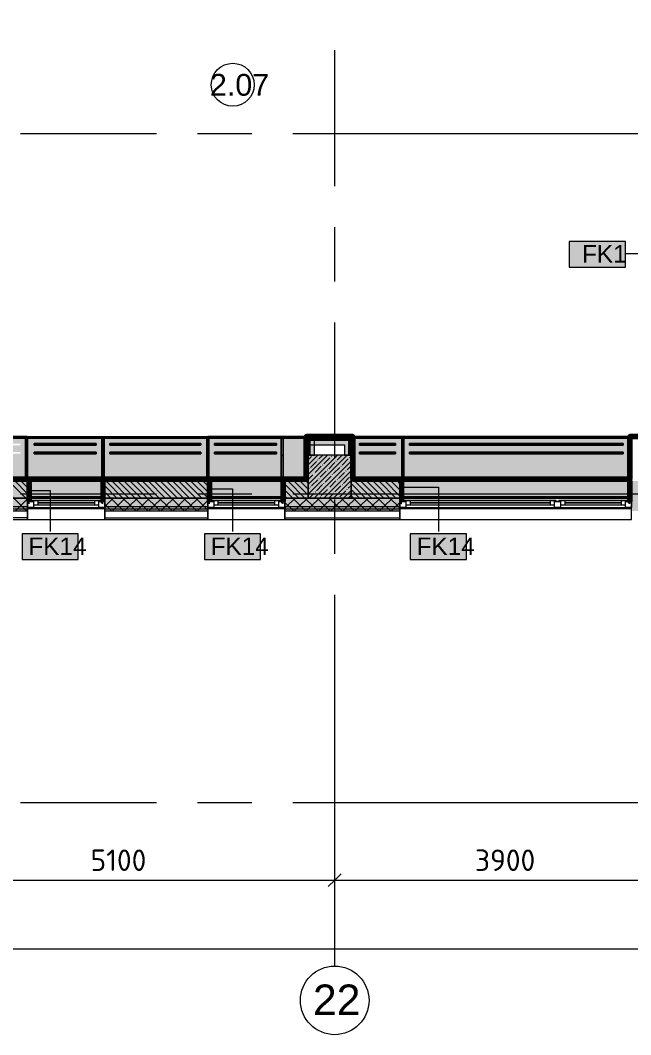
# Model space of a CAD drawing. Header units: millimetres. Extents: x -3817 to 677485, y -22715 to 103890.
# Drawn here: x 404279 to 411392, y -787 to 11039 of the extents above; entities that cross this region are included whole.
import ezdxf

# ---------------------------------------------------------------- set-up
doc = ezdxf.new("R2010")
doc.units = ezdxf.units.MM
doc.layers.add('PDF _Геометрия', color=7, linetype='Continuous', true_color=0x1d1d1d)
doc.layers.add('PDF _Сплошная заливка', color=7, linetype='Continuous', true_color=0xffffff)
doc.layers.add('PDF _Текст', color=7, linetype='Continuous')
doc.styles.add('PDF ArialMT', font='arial.ttf')
doc.styles.add('PDF GOST-Common', font='arial.ttf')
doc.styles.add('PDF ISOCPEUR', font='isocpeur.ttf')

msp = doc.modelspace()

# ---------------------------------------------------------------- hatches: boundary and pattern name
at = {"layer": 'PDF _Сплошная заливка', "true_color": 0xeae6de, "transparency": 33554559}
h = msp.add_hatch(color=254, dxfattribs=at)
h.paths.add_polyline_path([(403558, 5690), (404358, 5690), (404358, 6185), (403558, 6184), (403558, 5690)], flags=0)
h.paths.add_polyline_path([(403769, 5985), (403638, 5985), (403638, 6005), (404278, 6005), (404278, 5985)], flags=0)
h.paths.add_polyline_path([(403769, 6085), (403638, 6085), (403638, 6105), (404278, 6105), (404278, 6085)], flags=0)
h = msp.add_hatch(color=254, dxfattribs=at)
h.paths.add_polyline_path([(405241, 5690), (405243, 5690), (405243, 6184), (404362, 6184), (404364, 5690), (405227, 5690)], flags=0)
h.paths.add_polyline_path([(404442, 5984), (404442, 6004), (405163, 6004), (405163, 5984), (404520, 5984)], flags=0)
h.paths.add_polyline_path([(404442, 6084), (404442, 6104), (405163, 6104), (405163, 6084), (404520, 6084)], flags=0)
h = msp.add_hatch(color=254, dxfattribs=at)
h.paths.add_polyline_path([(406461, 5690), (406463, 5690), (406463, 6184), (405243, 6184), (405244, 5690), (406440, 5690)], flags=0)
h.paths.add_polyline_path([(405323, 5984), (405323, 6004), (406383, 6004), (406383, 5984), (406020, 5984)], flags=0)
h.paths.add_polyline_path([(405323, 6084), (405323, 6104), (406383, 6104), (406383, 6084), (406020, 6084)], flags=0)
h = msp.add_hatch(color=254, dxfattribs=at)
h.paths.add_polyline_path([(406464, 5690), (407343, 5690), (407343, 6185), (406463, 6185), (406463, 5690)], flags=0)
h.paths.add_polyline_path([(406543, 5985), (406543, 6005), (407263, 6005), (407263, 5985)], flags=0)
h.paths.add_polyline_path([(406543, 6085), (406543, 6105), (407263, 6105), (407263, 6085)], flags=0)
for points in [[(407612, 5690), (407612, 6185), (407343, 6185), (407343, 5690), (407612, 5690)], [(404520, 5484), (405242, 5484), (405242, 5669), (404384, 5669), (404384, 5484)], [(409021, 5485), (411382, 5485), (411382, 5669), (408733, 5669), (408733, 5485)]]:
    msp.add_hatch(color=254, dxfattribs=at).paths.add_polyline_path(points)
at = {"layer": 'PDF _Сплошная заливка', "transparency": 33554559}
for points in [[(408153, 6164), (408153, 6184), (407633, 6184), (407633, 6164), (408133, 6164)], [(407633, 5969), (407645, 5969), (407645, 6164), (407633, 6164), (407633, 5977)], [(408058, 6139), (408108, 6139), (408108, 6152), (407633, 6152), (407633, 6139), (407895, 6139)], [(407645, 5969), (407658, 5969), (407658, 6164), (407645, 6164), (407645, 5977)], [(408120, 5969), (408133, 5969), (408133, 6164), (408120, 6164), (408120, 5977)], [(408133, 5689), (408153, 5689), (408153, 6164), (408133, 6164), (408133, 5977)], [(411383, 5669), (411403, 5669), (411403, 6184), (411383, 6184), (411383, 5689)], [(411383, 5669), (411383, 5689), (408133, 5689), (408133, 5669), (411271, 5669)], [(411383, 5429), (411403, 5429), (411403, 5669), (411383, 5669), (411383, 5510)]]:
    msp.add_hatch(color=256, dxfattribs=at).paths.add_polyline_path(points)
at = {"layer": 'PDF _Сплошная заливка', "true_color": 0xe7e7e7, "transparency": 33554559}
for points in [[(407658, 5969), (407708, 5969), (407708, 6164), (407658, 6164), (407658, 5977)], [(407895, 6089), (408058, 6089), (408058, 6139), (407633, 6139), (407633, 6089)], [(408058, 5969), (408108, 5969), (408108, 6139), (408058, 6139), (408058, 5977)]]:
    msp.add_hatch(color=254, dxfattribs=at).paths.add_polyline_path(points)
at = {"layer": 'PDF _Сплошная заливка', "true_color": 0xeae6de, "transparency": 33554559}
h = msp.add_hatch(color=254, dxfattribs=at)
h.paths.add_polyline_path([(408154, 5690), (408733, 5690), (408733, 6185), (408154, 6183), (408154, 5691)], flags=0)
h.paths.add_polyline_path([(408270, 5985), (408232, 5985), (408232, 6005), (408653, 6005), (408653, 5985)], flags=0)
h.paths.add_polyline_path([(408653, 6085), (408232, 6085), (408232, 6105), (408653, 6105)], flags=0)
h = msp.add_hatch(color=254, dxfattribs=at)
h.paths.add_polyline_path([(411382, 5690), (411382, 6185), (408733, 6185), (408734, 5690), (411382, 5690)], flags=0)
h.paths.add_polyline_path([(408813, 5985), (408813, 6005), (411303, 6005), (411303, 5985), (409021, 5985)], flags=0)
h.paths.add_polyline_path([(409021, 6085), (408813, 6085), (408813, 6105), (411303, 6105), (411303, 6085), (410521, 6085)], flags=0)
at = {"layer": 'PDF _Сплошная заливка', "transparency": 33554559}
h = msp.add_hatch(color=256, dxfattribs=at)
h.paths.add_polyline_path([(406463, 5469), (406463, 5669), (405263, 5669), (405263, 5469), (406020, 5469)], flags=0)
h.paths.add_polyline_path([(407633, 5469), (407633, 5669), (407363, 5669), (407363, 5469), (407520, 5469)], flags=0)
h.paths.add_polyline_path([(403769, 5469), (404363, 5469), (404363, 5669), (403263, 5669), (403263, 5469)], flags=0)
h = msp.add_hatch(color=256, dxfattribs=at)
h.paths.add_polyline_path([(408133, 5469), (408703, 5469), (408703, 5669), (408133, 5669)], flags=0)
h.paths.add_polyline_path([(411403, 5469), (411483, 5469), (411483, 5669), (411403, 5669), (411403, 5510)], flags=0)
h = msp.add_hatch(color=256, dxfattribs=at)
h.paths.add_polyline_path([(411983, 5369), (411983, 5469), (411403, 5469), (411403, 5369), (411483, 5369)], flags=0)
h.paths.add_polyline_path([(403263, 5369), (404363, 5369), (404363, 5469), (402983, 5469), (402983, 5369), (403019, 5369)], flags=0)
h.paths.add_polyline_path([(408133, 5369), (408703, 5369), (408703, 5469), (407363, 5469), (407363, 5369), (407633, 5369)], flags=0)
h.paths.add_polyline_path([(405263, 5369), (406463, 5369), (406463, 5469), (405263, 5469)], flags=0)
h = msp.add_hatch(color=256, dxfattribs=at)
h.paths.add_polyline_path([(412083, 5319), (412083, 5369), (411403, 5369), (411403, 5319), (412021, 5319)], flags=0)
h.paths.add_polyline_path([(403019, 5319), (404363, 5319), (404363, 5369), (402983, 5369), (402983, 5319)], flags=0)
h.paths.add_polyline_path([(405263, 5319), (406463, 5319), (406463, 5369), (405263, 5369)], flags=0)
h.paths.add_polyline_path([(408703, 5319), (408703, 5369), (407363, 5369), (407363, 5319), (408270, 5319)], flags=0)

# ---------------------------------------------------------------- linework, layer by layer
at = {"layer": 'PDF _Геометрия', "color": 231, "lineweight": 70, "true_color": 0xff80c0}
for points in [[(403003, 12799), (403283, 12799), (403283, 13248), (407612, 13248), (407612, 13249), (407612, 12798), (407613, 12798), (411742, 12798), (411742, 6185), (411383, 6185), (411382, 6185), (411382, 5690), (408154, 5690), (408154, 6184), (408154, 6185), (407613, 6185), (407612, 6185), (407612, 5699), (407613, 5699), (407613, 6184), (408153, 6184), (408153, 5689), (408154, 5689), (411383, 5689)], [(411383, 6184), (411403, 6184)], [(407613, 5690), (407613, 5990), (407612, 5990), (407612, 5690), (403557, 5690)], [(403557, 5689), (407613, 5689)]]:
    msp.add_lwpolyline(points, dxfattribs=at)
at = {"layer": 'PDF _Геометрия', "color": 9, "lineweight": 9, "true_color": 0xc0c0c0}
for points in [[(411383, 5689), (408133, 5689), (408133, 5669), (411383, 5669), (411403, 5669), (411403, 6164), (411763, 6164), (411763, 5969), (411983, 5969), (411983, 12819)], [(403003, 11019), (402983, 11019), (402983, 6164), (402983, 6089), (403462, 6089), (403462, 5669), (403537, 5669), (407633, 5669), (407633, 5689), (407633, 6164), (408133, 6164), (408133, 5689), (408153, 5689), (408153, 6164), (408153, 6184), (407633, 6184), (407613, 6184), (407613, 5690)], [(407613, 5689), (403537, 5689), (403537, 6089), (403537, 6152), (403537, 6164), (403537, 5689), (403557, 5689)], [(411403, 6184), (411383, 6184)], [(394343, 1661), (397943, 1661), (397943, 1819), (397943, 1661), (398843, 1661), (398843, 1819), (398843, 1661), (402983, 1661), (403136, 1661), (403141, 1661), (403141, 5219), (404363, 5219), (404363, 5469), (404363, 5669), (403263, 5669), (403263, 5689), (403462, 5689)], [(408703, 5469), (408703, 5669), (408133, 5669), (408133, 5469)], [(404363, 5429), (404363, 5219), (405263, 5219), (405263, 5429)], [(406463, 5429), (406463, 5219), (407363, 5219), (407363, 5429)], [(408703, 5429), (408703, 5219), (411403, 5219), (411403, 5429)]]:
    msp.add_lwpolyline(points, dxfattribs=at)
at = {"layer": 'PDF _Геометрия', "color": 253, "lineweight": 9, "true_color": 0xaaaaaa}
for points in [[(407943, 9105), (407943, 10692)], [(404280, 9719), (405868, 9719)], [(406344, 9719), (406979, 9719)], [(407455, 9719), (409483, 9719), (411983, 9719)], [(407943, 7993), (407943, 8628)], [(407943, 5930), (407943, 7517)], [(404280, 5519), (405868, 5519)], [(406344, 5519), (406979, 5519)], [(407455, 5519), (409483, 5519), (411983, 5519)], [(407943, 4818), (407943, 5453)], [(404433, 5429), (404363, 5429)], [(404363, 5359), (405263, 5359)], [(404483, 5419), (405143, 5419)], [(405143, 5409), (404483, 5409)], [(405263, 5429), (405193, 5429)], [(406533, 5429), (406463, 5429)], [(406463, 5359), (407363, 5359)], [(406583, 5419), (407243, 5419)], [(407243, 5409), (406583, 5409)], [(407363, 5429), (407293, 5429)], [(408773, 5429), (408703, 5429)], [(408703, 5359), (411403, 5359)], [(408823, 5419), (410453, 5419)], [(410453, 5409), (408823, 5409)], [(410573, 5429), (410503, 5429)], [(410623, 5419), (411283, 5419)], [(411283, 5409), (410623, 5409)], [(411403, 5429), (411333, 5429)], [(407943, 13), (407943, 2513), (407943, 4342)], [(404280, 1919), (405868, 1919)], [(406344, 1919), (406979, 1919)], [(407455, 1919), (409483, 1919), (411983, 1919)]]:
    msp.add_lwpolyline(points, dxfattribs=at)
at = {"layer": 'PDF _Геометрия', "color": 7, "lineweight": 9}
for points in [[(411330, 8459), (410677, 8459), (410677, 8159), (411330, 8159)], [(408133, 5969), (407633, 5969), (407633, 5469), (408133, 5469)], [(404363, 5469), (403163, 5469)], [(406463, 5469), (405263, 5469)], [(407633, 5469), (407363, 5469)], [(404953, 5051), (404300, 5051), (404300, 4751), (404953, 4751)], [(407078, 5051), (406425, 5051), (406425, 4751), (407078, 4751)], [(409477, 5051), (408824, 5051), (408824, 4751), (409477, 4751)]]:
    msp.add_lwpolyline(points, close=True, dxfattribs=at)
for points in [[(411742, 8317), (411330, 8317)], [(408108, 6152), (408058, 6152), (407633, 6152)], [(407645, 5969), (407645, 6164)], [(407658, 5969), (407658, 6164)], [(408120, 5969), (408120, 6164)], [(411383, 6184), (411383, 5690)], [(408108, 5969), (408108, 6139), (408058, 6139), (407633, 6139)], [(406498, 5575), (406751, 5575), (406751, 5081)], [(408739, 5596), (409151, 5596), (409151, 5081)], [(404395, 5558), (404626, 5558), (404626, 5081)], [(408133, 5469), (408703, 5469)], [(398843, 1740), (403062, 1740), (403062, 5344), (404363, 5344)], [(402983, 5369), (404363, 5369)], [(405263, 5369), (406463, 5369)], [(405263, 5344), (406463, 5344)], [(407363, 5369), (408703, 5369)], [(407363, 5344), (408703, 5344)], [(402983, 5319), (404363, 5319)], [(404363, 5239), (403136, 5239), (403133, 5239), (402983, 5239), (402983, 5219), (402983, 1819), (402983, 5219)], [(405263, 5319), (406463, 5319)], [(405263, 5239), (406463, 5239)], [(407363, 5319), (408703, 5319)], [(407363, 5239), (408703, 5239)], [(365473, 1014), (366043, 1014), (369643, 1014), (370443, 1014), (374943, 1014), (375743, 1014), (379443, 1014), (381743, 1014), (383943, 1014), (387743, 1014), (392943, 1014), (393743, 1014), (397843, 1014), (399243, 1014), (402143, 1014), (402843, 1014), (407943, 1014), (411843, 1014), (411843, 1134)], [(407943, 820), (407943, 1014), (407943, 1134)], [(365473, 214), (411963, 214)]]:
    msp.add_lwpolyline(points, dxfattribs=at)
at = {"layer": 'PDF _Геометрия', "color": 8, "lineweight": 9, "true_color": 0x808080}
for points in [[(404358, 5690), (404358, 6185), (403558, 6185), (404358, 6185)], [(404358, 6185), (404358, 6169)], [(404362, 6164), (404358, 6164)], [(404362, 6164), (404358, 6164)], [(406463, 6184), (406451, 6184)], [(404442, 6084), (404442, 6104), (405163, 6104), (405163, 6084)], [(404442, 6084), (405163, 6084), (405163, 6104), (404442, 6104)], [(405323, 6084), (405323, 6104), (406383, 6104), (406383, 6084)], [(405323, 6084), (406383, 6084), (406383, 6104), (405323, 6104)], [(406543, 6085), (406543, 6105), (407263, 6105), (407263, 6085)], [(406543, 6085), (407263, 6085), (407263, 6105), (406543, 6105)], [(408232, 6085), (408232, 6105), (408653, 6105), (408653, 6085)], [(408232, 6085), (408653, 6085), (408653, 6105), (408232, 6105)], [(408813, 6085), (408813, 6105), (411303, 6105), (411303, 6085)], [(408813, 6085), (411303, 6085), (411303, 6105), (408813, 6105)], [(404442, 5984), (404442, 6004), (405163, 6004), (405163, 5984)], [(404442, 5984), (405163, 5984), (405163, 6004), (404442, 6004)], [(405323, 5984), (405323, 6004), (406383, 6004), (406383, 5984)], [(405323, 5984), (406383, 5984), (406383, 6004), (405323, 6004)], [(406543, 5985), (406543, 6005), (407263, 6005), (407263, 5985)], [(406543, 5985), (407263, 5985), (407263, 6005), (406543, 6005)], [(408232, 5985), (408232, 6005), (408653, 6005), (408653, 5985)], [(408232, 5985), (408653, 5985), (408653, 6005), (408232, 6005)], [(408813, 5985), (408813, 6005), (411303, 6005), (411303, 5985)], [(408813, 5985), (411303, 5985), (411303, 6005), (408813, 6005)], [(411382, 5485), (408733, 5485), (408733, 5669), (408733, 5485)]]:
    msp.add_lwpolyline(points, close=True, dxfattribs=at)
for points in [[(403558, 6185), (404358, 6185), (403558, 6185)], [(406463, 5690), (406463, 6184), (405243, 6184), (405243, 5690), (405243, 6184), (404362, 6184), (404362, 5690), (404362, 6184), (405243, 6184), (406463, 6184)], [(404363, 6184), (405243, 6184), (404363, 6184)], [(404443, 6184), (405162, 6184), (404443, 6184)], [(405243, 6184), (406451, 6184), (405243, 6184)], [(405323, 6184), (406383, 6184), (405323, 6184)], [(406464, 6184), (406451, 6184), (406464, 6184)], [(406463, 6185), (407343, 6185), (407343, 5690), (407343, 6185), (406463, 6185), (406463, 5690)], [(406463, 6185), (407343, 6185), (406463, 6185)], [(406543, 6185), (407263, 6185), (406543, 6185)], [(407613, 6185), (407343, 6185), (407613, 6185)], [(407343, 6185), (407613, 6185), (407343, 6185)], [(408733, 6185), (411383, 6185), (408733, 6185), (408733, 5690), (408733, 6185), (408154, 6185), (408733, 6185)], [(408154, 6185), (408733, 6185), (408154, 6185)], [(408233, 6185), (408653, 6185), (408233, 6185)], [(408733, 6185), (411383, 6185), (408733, 6185)], [(408813, 6185), (411303, 6185), (408813, 6185)], [(405242, 5484), (404384, 5484), (405242, 5484)], [(407342, 5485), (406484, 5485), (407342, 5485)]]:
    msp.add_lwpolyline(points, dxfattribs=at)
at = {"layer": 'PDF _Геометрия', "color": 253, "lineweight": 9, "true_color": 0xaba79f}
for points in [[(403565, 6169), (404351, 6169)], [(404339, 5690), (404339, 6164), (404339, 5964), (404339, 6164)], [(404349, 6164), (404339, 6164)], [(404349, 6164), (404339, 6164)], [(404358, 6164), (404350, 6164)], [(404358, 6164), (404350, 6164)], [(404363, 6168), (404363, 6183)], [(404369, 6168), (404363, 6168)], [(404363, 5690), (404363, 6164), (404363, 5964), (404363, 6164)], [(405235, 6168), (404369, 6168)], [(405231, 5690), (405231, 6164), (405231, 5964), (405231, 6164)], [(405234, 6164), (405231, 6164)], [(405234, 6164), (405231, 6164)], [(405250, 6164), (405235, 6164)], [(405250, 6164), (405235, 6164)], [(405249, 6168), (405243, 6168)], [(406450, 6168), (405250, 6168)], [(405255, 6164), (405251, 6164)], [(405255, 6164), (405251, 6164)], [(405255, 5690), (405255, 6164), (405255, 5964), (405255, 6164)], [(407336, 6169), (406475, 6169)], [(407263, 6169), (406543, 6169)], [(407318, 5690), (407318, 6164), (407318, 5964), (407318, 6164)], [(407334, 6164), (407318, 6164)], [(407334, 6164), (407318, 6164)], [(407342, 6164), (407335, 6164)], [(407342, 6164), (407335, 6164)], [(407342, 5690), (407342, 6164), (407342, 5964), (407342, 6164)], [(407343, 6169), (407343, 6185)], [(407587, 5690), (407587, 6164), (407587, 5964), (407587, 6164)], [(407611, 6164), (407587, 6164)], [(407611, 6164), (407587, 6164)], [(407611, 5690), (407611, 6164), (407611, 5964), (407611, 6164)], [(408178, 6169), (408724, 6169)], [(411303, 6169), (408813, 6169)], [(406463, 5704), (406451, 5704)], [(406475, 5704), (406463, 5704)]]:
    msp.add_lwpolyline(points, close=True, dxfattribs=at)
for points in [[(404352, 6169), (404358, 6169), (404352, 6169)], [(405162, 6168), (404443, 6168), (405162, 6168)], [(405243, 6168), (405236, 6168), (405243, 6168), (405243, 6184), (405243, 5977), (405243, 6184)], [(405243, 6168), (405243, 6183), (405243, 6168)], [(406383, 6168), (405323, 6168), (406383, 6168)], [(406451, 6168), (406451, 5704), (406451, 6184)], [(406451, 6168), (406451, 5984), (406451, 6168)], [(406463, 5690), (406463, 6184)], [(406463, 6184), (406463, 5690)], [(406464, 6184), (406475, 6184), (406475, 5704), (406475, 6169)], [(406475, 6169), (406475, 5984), (406475, 6169)], [(407343, 6169), (407337, 6169), (407343, 6169), (407343, 6185), (407343, 5977), (407343, 6185)], [(407612, 6169), (407343, 6169), (407612, 6169)], [(408154, 5691), (408154, 6169), (408159, 6169)], [(408159, 6169), (408178, 6169), (408178, 5690), (408178, 6169), (408178, 5969), (408178, 6169)], [(408233, 6169), (408653, 6169), (408233, 6169)], [(408724, 6169), (408724, 5969), (408724, 6169), (408724, 5690), (408724, 6169)], [(408726, 6169), (408739, 6169)], [(408733, 6169), (408733, 6185), (408733, 5690), (408733, 6185)], [(408733, 6169), (408733, 6184), (408733, 6169)], [(408740, 6169), (408748, 6169), (408748, 5690), (408748, 6169), (408748, 5969), (408748, 6169)], [(411358, 6169), (408749, 6169), (411358, 6169)], [(411358, 6169), (411358, 5970), (411358, 6169), (411358, 5690), (411358, 6170), (411376, 6170)], [(411377, 6170), (411382, 6170), (411382, 5690)], [(411358, 5690), (411382, 5690)], [(411383, 5685), (411383, 5669)]]:
    msp.add_lwpolyline(points, dxfattribs=at)
at = {"layer": 'PDF _Геометрия', "color": 254, "lineweight": 9, "true_color": 0xd5d3cf}
for points in [[(404443, 6184), (404443, 6168), (404443, 6184)], [(405243, 6168), (405243, 6184)], [(405323, 6184), (405323, 6168), (405323, 6184)], [(406451, 6184), (406451, 6172)], [(406451, 6172), (406451, 6184), (406451, 6172)], [(406456, 6168), (406451, 6168)], [(406463, 6168), (406456, 6168)], [(406463, 6168), (406463, 6184)], [(406469, 6169), (406463, 6169), (406463, 6184)], [(406464, 6184), (406475, 6184), (406475, 6173)], [(406475, 6169), (406470, 6169)], [(406475, 6173), (406475, 6184), (406475, 6173)], [(406543, 6185), (406543, 6169), (406543, 6185)], [(407343, 6169), (407343, 6185)], [(408154, 6169), (408159, 6169)], [(408159, 6169), (408154, 6169), (408154, 5691)], [(408154, 5969), (408154, 6169), (408154, 5969)], [(408159, 6169), (408165, 6169)], [(408165, 6169), (408160, 6169)], [(408168, 6169), (408178, 6169)], [(408178, 6169), (408168, 6169)], [(408726, 6169), (408733, 6169), (408733, 6185)], [(408733, 6169), (408726, 6169)], [(408739, 6169), (408733, 6169)], [(408745, 6169), (408740, 6169)], [(408813, 6185), (408813, 6169), (408813, 6185)], [(411358, 6170), (411368, 6170)], [(411367, 6169), (411358, 6169)], [(411376, 6169), (411370, 6169)], [(411382, 5690), (411382, 6169), (411376, 6169)], [(411382, 5970), (411382, 6169), (411382, 5970)], [(411382, 5690), (411358, 5690)]]:
    msp.add_lwpolyline(points, dxfattribs=at)
for points in [[(405162, 6184), (405162, 6168)], [(406383, 6184), (406383, 6168)], [(406475, 6184), (406464, 6184)], [(407263, 6185), (407263, 6169)], [(408159, 6169), (408154, 6169)], [(408165, 6169), (408159, 6169)], [(408178, 6169), (408168, 6169)], [(408233, 6169), (408233, 6185)], [(408653, 6185), (408653, 6169)], [(408733, 6169), (408726, 6169)], [(411303, 6185), (411303, 6169)], [(411368, 6170), (411358, 6170)], [(404358, 5964), (404339, 5964)], [(405255, 5964), (405231, 5964)], [(406463, 5984), (406451, 5984)], [(406475, 5984), (406463, 5984)], [(407342, 5964), (407318, 5964)], [(407611, 5964), (407587, 5964)], [(408178, 5969), (408154, 5969)], [(408748, 5969), (408724, 5969)], [(411382, 5970), (411358, 5970)]]:
    msp.add_lwpolyline(points, close=True, dxfattribs=at)
at = {"layer": 'PDF _Геометрия', "color": 254, "lineweight": 9, "true_color": 0xdfdfdf}
msp.add_lwpolyline([(406463, 6184), (406451, 6184)], dxfattribs=at)
at = {"layer": 'PDF _Геометрия', "color": 9, "lineweight": 9, "true_color": 0xbfbfbf}
msp.add_lwpolyline([(406451, 6184), (406463, 6184)], dxfattribs=at)
at = {"layer": 'PDF _Геометрия', "color": 9, "lineweight": 9, "true_color": 0xcbc7bf}
for points in [[(406451, 6172), (406451, 6169)], [(406475, 6170), (406475, 6173)], [(408168, 6169), (408165, 6169)], [(408739, 6169), (408733, 6169)], [(408748, 6169), (408740, 6169)], [(411376, 6170), (411368, 6170)], [(411382, 6170), (411377, 6170)]]:
    msp.add_lwpolyline(points, close=True, dxfattribs=at)
for points in [[(406451, 6172), (406451, 6169)], [(406475, 6170), (406475, 6173)], [(408165, 6169), (408168, 6169)], [(408168, 6169), (408165, 6169)], [(408733, 6169), (408739, 6169)], [(408740, 6169), (408748, 6169)], [(408748, 6169), (408745, 6169)], [(411370, 6169), (411367, 6169)], [(411368, 6170), (411376, 6170)], [(411377, 6170), (411382, 6170)]]:
    msp.add_lwpolyline(points, dxfattribs=at)
at = {"layer": 'PDF _Геометрия', "color": 254, "lineweight": 9, "true_color": 0xeae9e7}
for points in [[(406451, 6168), (406456, 6168)], [(406456, 6168), (406463, 6168)], [(406469, 6169), (406463, 6169), (406463, 6184)], [(406463, 6168), (406463, 6184)], [(406470, 6169), (406475, 6169)], [(408154, 6169), (408159, 6169)], [(408160, 6169), (408165, 6169)], [(408168, 6169), (408178, 6169)], [(408726, 6169), (408733, 6169)], [(408733, 6169), (408739, 6169)], [(408740, 6169), (408745, 6169)], [(411358, 6169), (411367, 6169)], [(411370, 6169), (411376, 6169)], [(411376, 6169), (411382, 6169)]]:
    msp.add_lwpolyline(points, dxfattribs=at)
at = {"layer": 'PDF _Геометрия', "color": 253, "lineweight": 9, "true_color": 0x9b9b9b}
for points in [[(407614, 6184), (407613, 6182)], [(407628, 6156), (407633, 6156)], [(407685, 6184), (407680, 6177)], [(407765, 6175), (407760, 6184)], [(407780, 6166), (407779, 6164)], [(407833, 6179), (407830, 6184)], [(407875, 6168), (407870, 6177)], [(407912, 6164), (407911, 6166)], [(407931, 6184), (407926, 6176)], [(407999, 6180), (407994, 6172)], [(408011, 6176), (408006, 6184)], [(411383, 6156), (411387, 6156)], [(407622, 6057), (407617, 6066)], [(407633, 6099), (407628, 6108)], [(407628, 6034), (407633, 6034)], [(408151, 6116), (408146, 6125)], [(408146, 6095), (408153, 6095)], [(411383, 6064), (411387, 6064)], [(407616, 5944), (407613, 5938)], [(407626, 5989), (407621, 5998)], [(407630, 5921), (407625, 5930)], [(408138, 5995), (408133, 5986)], [(408149, 5953), (408144, 5944)], [(411384, 5942), (411383, 5944)], [(407619, 5880), (407614, 5888)], [(407628, 5902), (407622, 5894)], [(407628, 5912), (407633, 5912)], [(407628, 5820), (407633, 5820)], [(408137, 5897), (408133, 5903)], [(408146, 5912), (408153, 5912)], [(408146, 5851), (408153, 5851)], [(408153, 5837), (408152, 5834)], [(411383, 5881), (411387, 5881)], [(411383, 5820), (411387, 5820)], [(411392, 5806), (411387, 5814)], [(404405, 5686), (404400, 5677)], [(404473, 5682), (404468, 5673)], [(404531, 5681), (404526, 5689)], [(404689, 5689), (404688, 5687)], [(404845, 5686), (404843, 5689)], [(404897, 5684), (404892, 5675)], [(404935, 5689), (404934, 5686)], [(404954, 5679), (404949, 5687)], [(405006, 5689), (405002, 5682)], [(405091, 5687), (405089, 5689)], [(405252, 5689), (405247, 5681)], [(405268, 5684), (405265, 5689)], [(405310, 5673), (405305, 5681)], [(405320, 5686), (405315, 5677)], [(405378, 5677), (405373, 5685)], [(405556, 5674), (405551, 5682)], [(405733, 5671), (405728, 5679)], [(405744, 5688), (405739, 5679)], [(405850, 5689), (405848, 5686)], [(406097, 5689), (406094, 5685)], [(406115, 5680), (406110, 5689)], [(406167, 5689), (406162, 5681)], [(406429, 5685), (406427, 5689)], [(406539, 5678), (406534, 5687)], [(406549, 5680), (406544, 5672)], [(406589, 5689), (406586, 5683)], [(406675, 5686), (406673, 5689)], [(406795, 5679), (406790, 5670)], [(406852, 5683), (406849, 5689)], [(406894, 5672), (406889, 5681)], [(406941, 5689), (406941, 5689)], [(406962, 5676), (406957, 5685)], [(407012, 5689), (407009, 5685)], [(407140, 5673), (407135, 5682)], [(407317, 5670), (407312, 5679)], [(407396, 5684), (407391, 5675)], [(407434, 5689), (407433, 5686)], [(407616, 5702), (407613, 5707)], [(407630, 5725), (407625, 5716)], [(407628, 5699), (407633, 5699)], [(407633, 5790), (407630, 5784)], [(408146, 5759), (408153, 5759)], [(408152, 5775), (408147, 5766)], [(408243, 5688), (408238, 5679)], [(408259, 5686), (408257, 5689)], [(408436, 5683), (408433, 5689)], [(408478, 5672), (408473, 5680)], [(408489, 5687), (408484, 5678)], [(408546, 5676), (408541, 5684)], [(408557, 5683), (408552, 5674)], [(408724, 5673), (408719, 5681)], [(408802, 5682), (408797, 5673)], [(408870, 5677), (408865, 5669)], [(408901, 5670), (408896, 5678)], [(409088, 5689), (409085, 5683)], [(409283, 5679), (409278, 5688)], [(409294, 5679), (409289, 5671)], [(409335, 5689), (409330, 5682)], [(409403, 5686), (409398, 5678)], [(409597, 5684), (409594, 5689)], [(409649, 5685), (409644, 5677)], [(409665, 5688), (409665, 5689)], [(409707, 5677), (409702, 5686)], [(409717, 5681), (409712, 5673)], [(409843, 5685), (409841, 5689)], [(409933, 5689), (409932, 5687)], [(410020, 5682), (410017, 5689)], [(410062, 5671), (410057, 5680)], [(410130, 5675), (410125, 5684)], [(410141, 5683), (410136, 5674)], [(410179, 5689), (410177, 5686)], [(410250, 5689), (410245, 5681)], [(410308, 5672), (410303, 5681)], [(410486, 5669), (410481, 5678)], [(410496, 5689), (410491, 5680)], [(410564, 5685), (410559, 5676)], [(410867, 5679), (410862, 5687)], [(410988, 5687), (410982, 5678)], [(411094, 5689), (411092, 5685)], [(411181, 5684), (411178, 5689)], [(411249, 5688), (411248, 5689)], [(411291, 5677), (411286, 5685)], [(411341, 5689), (411338, 5684)], [(411383, 5729), (411387, 5729)], [(411389, 5772), (411384, 5763)], [(404336, 5668), (404346, 5668)], [(404371, 5565), (404366, 5556)], [(404367, 5638), (404377, 5638)], [(404367, 5577), (404377, 5577)], [(404375, 5633), (404370, 5624)], [(404383, 5571), (404383, 5571)], [(404428, 5668), (404438, 5668)], [(404432, 5669), (404432, 5670)], [(404489, 5668), (404499, 5668)], [(404641, 5668), (404651, 5668)], [(404733, 5668), (404743, 5668)], [(404824, 5668), (404834, 5668)], [(404855, 5673), (404853, 5669)], [(404995, 5669), (404991, 5676)], [(405007, 5668), (405017, 5668)], [(405098, 5668), (405108, 5668)], [(405101, 5672), (405100, 5669)], [(405159, 5668), (405169, 5668)], [(405251, 5607), (405261, 5607)], [(405263, 5647), (405258, 5639)], [(405312, 5668), (405322, 5668)], [(405403, 5668), (405413, 5668)], [(405418, 5669), (405414, 5674)], [(405495, 5668), (405505, 5668)], [(405677, 5668), (405688, 5668)], [(405702, 5676), (405698, 5669)], [(405769, 5668), (405779, 5668)], [(405830, 5668), (405840, 5668)], [(405840, 5669), (405838, 5672)], [(405948, 5675), (405944, 5669)], [(405982, 5668), (405992, 5668)], [(406016, 5671), (406015, 5669)], [(406016, 5669), (406016, 5669)], [(406074, 5668), (406084, 5668)], [(406165, 5668), (406175, 5668)], [(406262, 5670), (406261, 5669)], [(406348, 5668), (406358, 5668)], [(406439, 5668), (406450, 5668)], [(406475, 5606), (406470, 5615)], [(406470, 5577), (406480, 5577)], [(406483, 5653), (406481, 5656)], [(406500, 5668), (406510, 5668)], [(406579, 5669), (406575, 5676)], [(406653, 5668), (406663, 5668)], [(406744, 5668), (406754, 5668)], [(406836, 5668), (406846, 5668)], [(406863, 5675), (406859, 5669)], [(407001, 5669), (406999, 5674)], [(407019, 5668), (407029, 5668)], [(407109, 5674), (407106, 5669)], [(407110, 5668), (407120, 5668)], [(407171, 5668), (407181, 5668)], [(407177, 5670), (407176, 5669)], [(407323, 5668), (407333, 5668)], [(407350, 5605), (407345, 5596)], [(407359, 5659), (407354, 5668)], [(407361, 5563), (407356, 5554)], [(407415, 5668), (407425, 5668)], [(407424, 5669), (407422, 5672)], [(407506, 5668), (407516, 5668)], [(407600, 5672), (407598, 5669)], [(408163, 5669), (408159, 5675)], [(408177, 5668), (408187, 5668)], [(408360, 5668), (408370, 5668)], [(408447, 5676), (408443, 5669)], [(408451, 5668), (408461, 5668)], [(408512, 5668), (408522, 5668)], [(408585, 5669), (408583, 5673)], [(408664, 5668), (408675, 5668)], [(408713, 5631), (408708, 5640)], [(408717, 5563), (408712, 5572)], [(408719, 5659), (408714, 5651)], [(408756, 5668), (408766, 5668)], [(408847, 5668), (408857, 5668)], [(409007, 5669), (409006, 5671)], [(409030, 5668), (409040, 5668)], [(409122, 5668), (409132, 5668)], [(409183, 5668), (409193, 5668)], [(409335, 5668), (409345, 5668)], [(409426, 5668), (409437, 5668)], [(409518, 5668), (409528, 5668)], [(409701, 5668), (409711, 5668)], [(409747, 5669), (409743, 5675)], [(409792, 5668), (409802, 5668)], [(409853, 5668), (409863, 5668)], [(410006, 5668), (410016, 5668)], [(410099, 5672), (410097, 5669)], [(410097, 5668), (410107, 5668)], [(410169, 5669), (410167, 5673)], [(410188, 5668), (410199, 5668)], [(410345, 5671), (410344, 5669)], [(410371, 5668), (410381, 5668)], [(410463, 5668), (410473, 5668)], [(410524, 5668), (410534, 5668)], [(410591, 5669), (410590, 5671)], [(410676, 5668), (410686, 5668)], [(410768, 5668), (410778, 5668)], [(410859, 5668), (410869, 5668)], [(410946, 5676), (410942, 5669)], [(411042, 5668), (411052, 5668)], [(411133, 5668), (411143, 5668)], [(411192, 5675), (411188, 5669)], [(411194, 5668), (411204, 5668)], [(411260, 5671), (411259, 5669)], [(411330, 5669), (411327, 5674)], [(411347, 5668), (411357, 5668)], [(404366, 5479), (404363, 5484)], [(404367, 5485), (404377, 5485)], [(404382, 5524), (404377, 5515)], [(405251, 5444), (405246, 5435)], [(405254, 5465), (405249, 5473)], [(405251, 5485), (405261, 5485)], [(405263, 5510), (405260, 5515)], [(406469, 5480), (406464, 5471)], [(406470, 5455), (406480, 5455)], [(406479, 5538), (406474, 5547)], [(406483, 5470), (406478, 5479)], [(407345, 5440), (407343, 5443)], [(407354, 5546), (407363, 5546)], [(407354, 5485), (407363, 5485)], [(407363, 5530), (407362, 5532)], [(408703, 5546), (408705, 5546)], [(408703, 5485), (408705, 5485)], [(408710, 5453), (408705, 5462)], [(408721, 5495), (408716, 5504)], [(411383, 5546), (411387, 5546)], [(411388, 5526), (411383, 5518)], [(411383, 5485), (411387, 5485)], [(406471, 5429), (406467, 5437)], [(406480, 5439), (406475, 5430)]]:
    msp.add_lwpolyline(points, dxfattribs=at)
at = {"layer": 'PDF _Геометрия', "color": 9, "lineweight": 9, "true_color": 0xc0c0c0}
for points in [[(408058, 6164), (407633, 6164), (407633, 6089), (408058, 6089), (408058, 5969), (408133, 5969), (408133, 6164), (408108, 6164)], [(407633, 6164), (407633, 5969), (407708, 5969), (407708, 6164)], [(404383, 5429), (404383, 5669), (404363, 5669), (404363, 5429)], [(405263, 5429), (405263, 5669), (405243, 5669), (405243, 5429)], [(405263, 5469), (405263, 5219), (406463, 5219), (406463, 5469), (406463, 5669), (405263, 5669)], [(406483, 5429), (406483, 5669), (406463, 5669), (406463, 5429)], [(407363, 5429), (407363, 5669), (407343, 5669), (407343, 5429)], [(407363, 5469), (407363, 5219), (408703, 5219), (408703, 5469), (407633, 5469), (407633, 5669), (407363, 5669)], [(408723, 5429), (408723, 5669), (408703, 5669), (408703, 5429)], [(411403, 5429), (411403, 5669), (411383, 5669), (411383, 5429)], [(404384, 5469), (405242, 5469)], [(406484, 5469), (407342, 5469)], [(408724, 5469), (411382, 5469)]]:
    msp.add_lwpolyline(points, close=True, dxfattribs=at)
at = {"layer": 'PDF _Геометрия', "lineweight": 9}
for points in [[(407658, 6139), (407671, 6152), (407683, 6164)], [(407704, 6139), (407691, 6152), (407679, 6164)], [(407870, 6139), (407883, 6152), (407895, 6164)], [(407916, 6139), (407903, 6152), (407891, 6164)], [(408083, 6139), (408095, 6152), (408108, 6164)], [(408133, 6134), (408120, 6146), (408108, 6159), (408103, 6164)], [(407633, 6114), (407645, 6126), (407658, 6139)], [(407658, 5973), (407645, 5985), (407633, 5998)], [(407633, 5856), (407746, 5969)], [(407633, 5742), (407860, 5969)], [(407633, 5628), (407974, 5969)], [(407633, 5514), (408088, 5969)], [(407633, 5913), (407673, 5953)], [(407688, 5968), (407689, 5969)], [(407759, 5925), (407803, 5969)], [(407816, 5868), (407887, 5939)], [(407901, 5953), (407904, 5956)], [(407916, 5968), (407917, 5969)], [(407973, 5911), (408031, 5969)], [(408030, 5854), (408101, 5925)], [(408115, 5939), (408118, 5942)], [(408125, 5969), (408133, 5977)], [(408130, 5953), (408133, 5957)], [(407645, 5811), (407647, 5813)], [(407659, 5825), (407730, 5896)], [(407702, 5469), (408133, 5900)], [(407716, 5768), (407787, 5839)], [(407745, 5911), (407747, 5913)], [(407802, 5854), (407804, 5856)], [(407859, 5797), (407861, 5799)], [(407873, 5811), (407944, 5882)], [(407930, 5754), (408001, 5825)], [(407958, 5896), (407961, 5899)], [(408016, 5839), (408018, 5842)], [(408087, 5797), (408133, 5843)], [(407633, 5685), (407688, 5740)], [(407673, 5611), (407745, 5683)], [(407702, 5754), (407704, 5756)], [(407759, 5697), (407761, 5699)], [(407773, 5711), (407844, 5782)], [(407816, 5469), (408133, 5786)], [(407830, 5654), (407901, 5725)], [(407916, 5740), (407918, 5742)], [(407973, 5683), (407975, 5685)], [(407987, 5697), (408058, 5768)], [(408044, 5640), (408115, 5711)], [(408073, 5782), (408075, 5785)], [(408130, 5725), (408132, 5728)], [(404352, 5319), (404302, 5369), (404202, 5469), (404002, 5669)], [(404363, 5449), (404343, 5469), (404143, 5669)], [(404363, 5520), (404214, 5669)], [(404363, 5591), (404284, 5669)], [(404363, 5661), (404355, 5669)], [(405404, 5469), (405263, 5610)], [(405624, 5319), (405574, 5369), (405474, 5469), (405274, 5669)], [(405545, 5469), (405345, 5669)], [(405766, 5319), (405716, 5369), (405616, 5469), (405416, 5669)], [(405687, 5469), (405487, 5669)], [(405907, 5319), (405857, 5369), (405757, 5469), (405557, 5669)], [(405828, 5469), (405628, 5669)], [(406049, 5319), (405999, 5369), (405899, 5469), (405699, 5669)], [(405969, 5469), (405769, 5669)], [(406190, 5319), (406140, 5369), (406040, 5469), (405840, 5669)], [(406111, 5469), (405911, 5669)], [(406332, 5319), (406282, 5369), (406182, 5469), (405982, 5669)], [(406252, 5469), (406052, 5669)], [(406463, 5329), (406423, 5369), (406323, 5469), (406123, 5669)], [(406394, 5469), (406194, 5669)], [(406463, 5470), (406264, 5669)], [(406463, 5541), (406335, 5669)], [(406463, 5612), (406406, 5669)], [(407525, 5469), (407363, 5631)], [(407604, 5319), (407554, 5369), (407454, 5469), (407363, 5560)], [(407746, 5319), (407696, 5369), (407596, 5469), (407396, 5669)], [(407633, 5503), (407466, 5669)], [(407633, 5573), (407537, 5669)], [(407633, 5644), (407608, 5669)], [(407633, 5571), (407645, 5583)], [(407659, 5597), (407661, 5599)], [(407730, 5554), (407802, 5626)], [(407787, 5497), (407859, 5569)], [(407816, 5640), (407818, 5642)], [(407873, 5583), (407875, 5585)], [(407887, 5597), (407958, 5668)], [(407930, 5469), (408133, 5672)], [(407944, 5540), (408016, 5611)], [(408030, 5626), (408032, 5628)], [(408087, 5569), (408089, 5571)], [(408101, 5583), (408133, 5615)], [(408453, 5319), (408403, 5369), (408303, 5469), (408133, 5639)], [(408232, 5469), (408133, 5568)], [(408374, 5469), (408174, 5669)], [(408594, 5319), (408544, 5369), (408444, 5469), (408244, 5669)], [(408515, 5469), (408315, 5669)], [(408703, 5352), (408686, 5369), (408586, 5469), (408386, 5669)], [(408656, 5469), (408456, 5669)], [(408703, 5493), (408527, 5669)], [(408703, 5564), (408598, 5669)], [(408703, 5635), (408669, 5669)], [(404222, 5319), (404272, 5369), (404363, 5460)], [(405483, 5319), (405433, 5369), (405333, 5469), (405263, 5539)], [(405263, 5370), (405362, 5469)], [(405353, 5319), (405403, 5369), (405503, 5469)], [(405495, 5319), (405545, 5369), (405645, 5469)], [(405636, 5319), (405686, 5369), (405786, 5469)], [(405778, 5319), (405828, 5369), (405928, 5469)], [(405919, 5319), (405969, 5369), (406069, 5469)], [(406060, 5319), (406110, 5369), (406210, 5469)], [(406202, 5319), (406252, 5369), (406352, 5469)], [(407384, 5469), (407363, 5490)], [(407363, 5349), (407383, 5369), (407483, 5469)], [(407475, 5319), (407525, 5369), (407625, 5469)], [(407616, 5319), (407666, 5369), (407766, 5469)], [(407645, 5469), (407702, 5526)], [(407716, 5540), (407718, 5542)], [(407887, 5319), (407837, 5369), (407737, 5469)], [(407758, 5319), (407808, 5369), (407908, 5469)], [(407773, 5483), (407776, 5485)], [(407873, 5469), (407916, 5512)], [(408029, 5319), (407979, 5369), (407879, 5469)], [(407899, 5319), (407949, 5369), (408049, 5469)], [(407930, 5526), (407932, 5528)], [(407987, 5469), (407989, 5471)], [(408001, 5483), (408073, 5554)], [(408170, 5319), (408120, 5369), (408020, 5469)], [(408040, 5319), (408090, 5369), (408190, 5469)], [(408044, 5469), (408133, 5558)], [(408101, 5469), (408130, 5497)], [(408311, 5319), (408261, 5369), (408161, 5469), (408133, 5498)], [(408182, 5319), (408232, 5369), (408332, 5469)], [(408323, 5319), (408373, 5369), (408473, 5469)], [(408465, 5319), (408515, 5369), (408615, 5469)], [(405342, 5319), (405292, 5369), (405263, 5398)], [(406343, 5319), (406393, 5369), (406463, 5439)], [(407463, 5319), (407413, 5369), (407363, 5419)], [(408606, 5319), (408656, 5369), (408703, 5416)]]:
    msp.add_lwpolyline(points, dxfattribs=at)
at = {"layer": 'PDF _Геометрия', "color": 254, "lineweight": 9, "true_color": 0xe5e3df}
for points in [[(408165, 6169), (408168, 6169)], [(408745, 6169), (408748, 6169)], [(411367, 6169), (411370, 6169)]]:
    msp.add_lwpolyline(points, dxfattribs=at)
at = {"layer": 'PDF _Геометрия', "color": 231, "lineweight": 9, "true_color": 0xff80c0}
for points in [[(411383, 5689), (411383, 5690), (411383, 6184)], [(407613, 5689), (407613, 5690)]]:
    msp.add_lwpolyline(points, dxfattribs=at)
at = {"layer": 'PDF _Геометрия', "color": 9, "lineweight": 9, "true_color": 0xbfbfbf}
msp.add_lwpolyline([(404362, 5964), (404358, 5964)], close=True, dxfattribs=at)
at = {"layer": 'PDF _Геометрия', "color": 9, "lineweight": 9, "true_color": 0xc1bbaf}
for points in [[(405243, 5690), (405243, 5977)], [(407343, 5690), (407343, 5977)]]:
    msp.add_lwpolyline(points, close=True, dxfattribs=at)
at = {"layer": 'PDF _Геометрия', "color": 7, "lineweight": 70, "true_color": 0xffd2ff}
for points in [[(404384, 5429), (404384, 5669), (404383, 5669), (404383, 5429)], [(405243, 5429), (405243, 5669), (405242, 5669), (405242, 5429)], [(406484, 5429), (406484, 5669), (406483, 5669), (406483, 5429)], [(407343, 5429), (407343, 5669), (407342, 5669), (407342, 5429)], [(408724, 5429), (408724, 5669), (408723, 5669), (408723, 5429)], [(411383, 5429), (411383, 5669), (411382, 5669), (411382, 5429)]]:
    msp.add_lwpolyline(points, close=True, dxfattribs=at)
at = {"layer": 'PDF _Геометрия', "color": 253, "lineweight": 13, "true_color": 0xaaaaaa}
for points in [[(404363, 5359), (404363, 5429), (404433, 5429), (404433, 5359)], [(405213, 5439), (404413, 5439), (404413, 5429), (404433, 5429), (404433, 5389), (405193, 5389), (405193, 5429), (405213, 5429)], [(405193, 5359), (405193, 5429), (405263, 5429), (405263, 5359)], [(406463, 5359), (406463, 5429), (406533, 5429), (406533, 5359)], [(407313, 5439), (406513, 5439), (406513, 5429), (406533, 5429), (406533, 5389), (407293, 5389), (407293, 5429), (407313, 5429)], [(407293, 5359), (407293, 5429), (407363, 5429), (407363, 5359)], [(408703, 5359), (408703, 5429), (408773, 5429), (408773, 5359)], [(410523, 5439), (408753, 5439), (408753, 5429), (408773, 5429), (408773, 5389), (410503, 5389), (410503, 5429), (410523, 5429)], [(410503, 5359), (410503, 5429), (410573, 5429), (410573, 5359)], [(411353, 5439), (410553, 5439), (410553, 5429), (410573, 5429), (410573, 5389), (411333, 5389), (411333, 5429), (411353, 5429)], [(411333, 5359), (411333, 5429), (411403, 5429), (411403, 5359)]]:
    msp.add_lwpolyline(points, close=True, dxfattribs=at)
at = {"layer": 'PDF _Геометрия', "color": 116, "lineweight": 13, "true_color": 0x008040}
for points in [[(405263, 5344), (404363, 5344)], [(407363, 5344), (406463, 5344)], [(411403, 5344), (408703, 5344)]]:
    msp.add_lwpolyline(points, dxfattribs=at)
at = {"layer": 'PDF _Геометрия', "color": 253, "lineweight": 13, "true_color": 0xaaaaaa}
for points in [[(404413, 5439), (405213, 5439)], [(404483, 5439), (404483, 5389)], [(405143, 5439), (405143, 5389)], [(406513, 5439), (407313, 5439)], [(406583, 5439), (406583, 5389)], [(407243, 5439), (407243, 5389)], [(408753, 5439), (410523, 5439)], [(408823, 5439), (408823, 5389)], [(410453, 5439), (410453, 5389)], [(410553, 5439), (411353, 5439)], [(410623, 5439), (410623, 5389)], [(411283, 5439), (411283, 5389)]]:
    msp.add_lwpolyline(points, dxfattribs=at)
at = {"layer": 'PDF _Геометрия', "color": 7, "lineweight": 20}
msp.add_lwpolyline([(408018, 1089), (407943, 1014), (407868, 939)], dxfattribs=at)
at = {"layer": 'PDF _Геометрия', "color": 7, "lineweight": 9}
msp.add_circle((406755, 10288), 250, dxfattribs=at)
msp.add_circle((406755, 10288), 250, dxfattribs=at)
at = {"layer": 'PDF _Геометрия', "color": 253, "lineweight": 9, "true_color": 0xaaaaaa}
msp.add_circle((407943, -387), 400, dxfattribs=at)
at = {"layer": 'PDF _Геометрия', "color": 253, "lineweight": 20, "true_color": 0xaaaaaa}
msp.add_circle((407943, -387), 400, dxfattribs=at)
at = {"layer": 'PDF _Сплошная заливка', "lineweight": 9, "transparency": 33554559}
for points in [[(411330, 8459), (410677, 8459), (411330, 8159), (410677, 8159)], [(404953, 5051), (404300, 5051), (404953, 4751), (404300, 4751)], [(407078, 5051), (406425, 5051), (407078, 4751), (406425, 4751)], [(409477, 5051), (408824, 5051), (409477, 4751), (408824, 4751)]]:
    msp.add_solid(points, dxfattribs=at)
at = {"layer": 'PDF _Сплошная заливка', "lineweight": 35, "transparency": 33554559}
for points in [[(407633, 5689), (407633, 6184), (407613, 5689), (407613, 6184)], [(407633, 6152), (408108, 6152), (407633, 6164), (408108, 6164)], [(408120, 5969), (408120, 6164), (408108, 5969), (408108, 6164)], [(407633, 5469), (408133, 5469), (407633, 5969), (408133, 5969)], [(403537, 5669), (407633, 5669), (403537, 5689), (407633, 5689)], [(404363, 5429), (404383, 5429), (404363, 5669), (404383, 5669)], [(405243, 5429), (405263, 5429), (405243, 5669), (405263, 5669)], [(406463, 5429), (406483, 5429), (406463, 5669), (406483, 5669)], [(407343, 5429), (407363, 5429), (407343, 5669), (407363, 5669)], [(408703, 5429), (408723, 5429), (408703, 5669), (408723, 5669)]]:
    msp.add_solid(points, dxfattribs=at)
at = {"layer": 'PDF _Сплошная заливка', "color": 254, "lineweight": 35, "true_color": 0xffb9dc, "transparency": 33554559}
for points in [[(407612, 5690), (407613, 5690), (407612, 5977)], [(407612, 5699), (407613, 5699), (407612, 5977)], [(408153, 5689), (408154, 5690), (408153, 5977)], [(411382, 5690), (411383, 5690), (411382, 5977)]]:
    msp.add_solid(points, dxfattribs=at)
at = {"layer": 'PDF _Сплошная заливка', "color": 7, "lineweight": 35, "true_color": 0xffd2ff, "transparency": 33554559}
for points in [[(404383, 5429), (404384, 5429), (404383, 5669)], [(405242, 5429), (405243, 5429), (405242, 5669)], [(406483, 5429), (406484, 5429), (406483, 5669)], [(407342, 5429), (407343, 5429), (407342, 5669)], [(408723, 5429), (408724, 5429), (408723, 5669)], [(411382, 5429), (411383, 5429), (411382, 5510)]]:
    msp.add_solid(points, dxfattribs=at)
at = {"layer": 'PDF _Сплошная заливка', "color": 254, "lineweight": 35, "true_color": 0xeae6de, "transparency": 33554559}
msp.add_solid([(406484, 5485), (407342, 5485), (406484, 5669), (407342, 5669)], dxfattribs=at)

# ---------------------------------------------------------------- texts
at = {"layer": 'PDF _Текст', "color": 250, "true_color": 0x3c3c3c, "insert": (406489, 10285), "char_height": 254, "attachment_point": 4, "style": 'PDF GOST-Common'}
msp.add_mtext('2.07', dxfattribs=at)
at = {"layer": 'PDF _Текст', "attachment_point": 4}
for s, insert, char_height, style in [('FK1', (410824, 8316), 203.2, 'PDF GOST-Common'), ('FK14', (404373, 4907), 203.2, 'PDF GOST-Common'), ('FK14', (406497, 4907), 203.2, 'PDF GOST-Common'), ('FK14', (408897, 4907), 203.2, 'PDF GOST-Common'), ('5100', (405098, 1247), 250.1, 'PDF ISOCPEUR'), ('3900', (409577, 1247), 250.1, 'PDF ISOCPEUR')]:
    msp.add_mtext(s, dxfattribs=dict(at, insert=insert, char_height=char_height, style=style))
at = {"layer": 'PDF _Текст', "color": 9, "true_color": 0xbebebe, "insert": (407690, -380), "char_height": 355.6, "attachment_point": 4, "style": 'PDF ArialMT'}
msp.add_mtext('22', dxfattribs=at)

doc.saveas('drawing.dxf')
